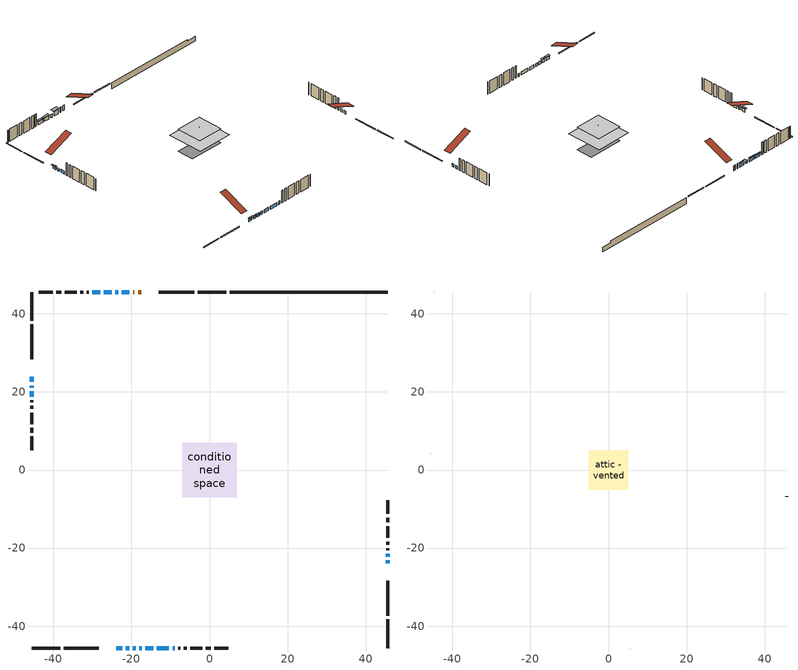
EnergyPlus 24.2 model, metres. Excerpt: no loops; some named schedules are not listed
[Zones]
conditioned space
 floor outside (Floor1 construction): -1.39,-1.39 -1.39,1.39 1.39,1.39 1.39,-1.39 z0.31
 floor outside (Floor2 construction): -0.67,-0.67 -0.67,0.67 0.67,0.67 0.67,-0.67 z0.31
 floor adiabatic (AdiabaticFloorConstruction): -6.98,-6.98 -6.98,6.98 6.98,6.98 6.98,-6.98 z2.75
 floor foundation (Slab1 construction): -6.82,-3.28 -6.82,3.28 6.82,3.28 6.82,-3.28 z-2.04
 wall outside (RimJoist1 construction): 4.29,45.6 -3.04,45.6 / -45.6,-45.6 -38.28,-45.6 / -45.6,45.6 -45.6,38.28 / 45.6,-45.6 45.6,-38.28 z0.31:0.61
 wall outside (RimJoist2 construction): -3.97,45.6 -12.95,45.6 / -37.35,-45.6 -28.36,-45.6 / -45.6,37.35 -45.6,28.36 / 45.6,-37.35 45.6,-28.36 z0.31:0.61
 wall outside (AdiabaticWallConstruction 1): -17.46,45.6 -18.29,45.6 / -19.22,45.6 -19.57,45.6 z0.31:2.34
 wall outside (AdiabaticWallConstruction): -20.5,45.6 -22.48,45.6 z0.31:1.96; -23.86,-45.6 -22.38,-45.6 / -21.46,-45.6 -20.59,-45.6 z0.31:1.45; -45.6,23.86 -45.6,22.56 / -28.01,45.6 -30,45.6 z0.31:1.51; -45.6,21.63 -45.6,21.11 z0.31:1.02; 45.6,-23.86 45.6,-23.12 / -19.66,-45.6 -18.91,-45.6 / -17.98,-45.6 -17.37,-45.6 / -23.41,45.6 -24.18,45.6 / 45.6,-22.19 45.6,-21.45 / -16.44,-45.6 -14.41,-45.6 / -13.48,-45.6 -10.39,-45.6 / -9.47,-45.6 -8.92,-45.6 / -45.6,20.18 -45.6,18.78 z0.31:1.53; -25.1,45.6 -27.09,45.6 z0.31:1.66
 wall outside (Wall1 construction): -30.93,45.6 -31.42,45.6 / -8,-45.6 -7.5,-45.6 / -45.6,17.85 -45.6,17.36 / 45.6,-20.52 45.6,-20.03 z0.31:5.19
 wall outside (Wall2 construction): -32.35,45.6 -33.12,45.6 / -6.57,-45.6 -5.8,-45.6 / -45.6,16.43 -45.6,15.65 / 45.6,-19.1 45.6,-18.33 z0.31:5.19
 wall outside (Wall3 construction): -34.05,45.6 -37.08,45.6 / -4.87,-45.6 -1.85,-45.6 / -45.6,14.73 -45.6,11.7 / 45.6,-17.4 45.6,-14.37 z0.31:5.19
 wall outside (Wall4 construction): -38.01,45.6 -39.26,45.6 / -0.92,-45.6 0.34,-45.6 / -45.6,10.77 -45.6,9.52 / 45.6,-13.44 45.6,-12.19 z0.31:5.19
 wall outside (Wall5 construction): -40.19,45.6 -43.7,45.6 / 1.27,-45.6 4.78,-45.6 / -45.6,8.59 -45.6,5.08 / 45.6,-11.26 45.6,-7.75 z0.31:5.19
 wall foundation (FoundationWall1 construction): 5.22,45.6,-2.04 5.22,45.6,0.31 41.56,45.6,0.31 41.56,45.6,-0.32 45.6,45.6,-0.32 45.6,45.6,-2.04
 window (WindowConstruction): -20.5,45.6 -22.48,45.6 z0.31:1.96
 window (WindowConstruction 8): -23.86,-45.6 -22.38,-45.6 z0.31:1.45
 window (WindowConstruction 9): -21.45,-45.6 -20.59,-45.6 z0.31:1.45
 window (WindowConstruction 10): -45.6,23.86 -45.6,22.56 z0.31:1.5
 window (WindowConstruction 11): -45.6,21.63 -45.6,21.11 z0.31:1.02
 window (WindowConstruction 13): 45.6,-23.86 45.6,-23.12 z0.31:1.53
 window (WindowConstruction 14): -19.66,-45.6 -18.91,-45.6 z0.31:1.53
 window (WindowConstruction 15): -17.98,-45.6 -17.37,-45.6 z0.31:1.53
 window (WindowConstruction 12): -23.41,45.6 -24.18,45.6 z0.31:1.53
 window (WindowConstruction 1): 45.6,-22.19 45.6,-21.45 z0.31:1.53
 window (WindowConstruction 2): -16.44,-45.6 -14.41,-45.6 z0.31:1.53
 window (WindowConstruction 3): -13.48,-45.6 -10.39,-45.6 z0.31:1.53
 window (WindowConstruction 4): -9.47,-45.6 -8.93,-45.6 z0.31:1.53
 window (WindowConstruction 5): -45.6,20.18 -45.6,18.78 z0.31:1.53
 window (WindowConstruction 6): -25.11,45.6 -27.09,45.6 z0.31:1.66
 window (WindowConstruction 7): -28.02,45.6 -30,45.6 z0.31:1.5
 door (Door): -17.46,45.6 -18.29,45.6 z0.31:2.34
 door (Door 1): -19.22,45.6 -19.57,45.6 z0.31:2.34
 ceiling adiabatic (AdiabaticFloorConstruction): 6.98,-6.98 6.98,6.98 -6.98,6.98 -6.98,-6.98 z2.75
attic - vented
 floor to conditioned space (Floor3 construction Reversed): -5.03,-5.03 -5.03,5.03 5.03,5.03 5.03,-5.03 z5.19
 floor to conditioned space (Floor4 construction Reversed): -0.79,-0.79 -0.79,0.79 0.79,0.79 0.79,-0.79 z5.19
 wall outside (Wall6 construction): -44.63,45.6 -44.67,45.6 / 5.71,-45.6 5.75,-45.6 / -45.6,4.15 -45.6,4.1 / 45.6,-6.82 45.6,-6.77 z0.31:5.19
 roof outside (Roof1 construction): -16.53,45.6,5.19 -16.53,35.82,9.26 -13.88,35.82,9.26 -13.88,45.6,5.19; -24.79,-45.6,5.19 -24.79,-35.82,9.26 -27.43,-35.82,9.26 -27.43,-45.6,5.19; -45.6,24.79,5.19 -35.82,24.79,9.26 -35.82,27.43,9.26 -45.6,27.43,5.19; 45.6,-24.79,5.19 35.82,-24.79,9.26 35.82,-27.43,9.26 45.6,-27.43,5.19
shading: -22.78,45.6 -20.2,45.6 -20.2,46.82 -22.78,46.82 z2.26; -22.09,-45.6 -24.15,-45.6 -24.15,-46.21 -22.09,-46.21 z1.75; -20.29,-45.6 -21.75,-45.6 -21.75,-46.21 -20.29,-46.21 z1.75; -45.6,22.26 -45.6,24.15 -46.21,24.15 -46.21,22.26 z1.8; -45.6,20.81 -45.6,21.93 -46.21,21.93 -46.21,20.81 z1.32; -27.39,45.6 -24.81,45.6 -24.81,46.21 -27.39,46.21 z1.96; -30.3,45.6 -27.72,45.6 -27.72,46.21 -30.3,46.21 z1.8
[Building]
Building 1: Terrain=Suburbs
[Site:Location]
Ottawa Intl AP_ON: Latitude {deg}=45.32; Longitude {deg}=-75.67; Time Zone {hr}=-5; Elevation {m}=115; Keep Site Location Information=Yes
[Site:GroundTemperature:Shallow]
1.18808, -1.19398, -1.38475, -0.254337, 4.28362, 8.80044, 12.7163, 15.1969, 15.4076, 13.3901, 9.57408, 5.19582
[Site:WaterMainsTemperature]
Calculation Method=Schedule; Temperature Schedule=mains temperature schedule
[Material] Roughness=Rough; Thermal Absorptance=0.9
Name | Thickness {m} | Conductivity {W/m-K} | Density {kg/m3} | Specific Heat {J/kg-K} | Solar Absorptance | Visible Absorptance
asphalt or fiberglass shingles | 0.00635 | 0.162714 | 1121.4 | 1465.45 | 0.4 | 0.4
ceiling loosefill ins | 0.254 | 0.0480833 | 16.02 | 1046.75 | 0.7 | 0.7
ceiling stud and cavity | 0.1397 | 0.10928 | 65.682 | 1177.47 | 0.7 | 0.7
ceiling stud and cavity 1 | 0.1397 | 0.182384 | 65.682 | 1177.47 | 0.7 | 0.7
concrete 4.0 in. | 0.1016 | 1.803125 | 2242.8 | 837.4 | 0.7 | 0.7
concrete 8.0 in. | 0.2032 | 1.803125 | 2242.8 | 837.4 | 0.7 | 0.7
door material | 0.04445 | 0.0451087 | 512.64 | 1214.23 | 0.7 | 0.7
exterior vertical ins | 0.012584 | 0.029427 | 32.04 | 1214.23 | 0.7 | 0.7
floor covering | 0.0127 | 0.0433444 | 54.468 | 1339.84 | 0.6 | 0.6
floor rigid ins | 0.103632 | 0.029427 | 32.04 | 1214.23 | 0.7 | 0.7
floor rigid ins 1; wall rigid ins 1 | 0.512978 | 0.029427 | 32.04 | 1214.23 | 0.7 | 0.7
floor stud and cavity | 0.1397 | 0.162511 | 92.3553 | 1139.71 | 0.7 | 0.7
floor stud and cavity 1 | 0.1397 | 0.149356 | 92.3553 | 1139.71 | 0.7 | 0.7
floor stud and cavity 2 | 0.1397 | 1.75129 | 37.0049 | 1207.88 | 0.7 | 0.7
furniture material conditioned space 1 | 0.1524 | 0.115458 | 640.8 | 1214.23 | 0.6 | 0.6
gypsum board | 0.0127 | 0.160291 | 801 | 837.4 | 0.6 | 0.6
gypsum board 1 | 0.0127 | 0.160291 | 801 | 837.4 | 0.7 | 0.7
osb sheathing 0.5 in. | 0.0127 | 0.115458 | 512.64 | 1214.23 | 0.7 | 0.7
osb sheathing 0.75 in. | 0.01905 | 0.115458 | 512.64 | 1214.23 | 0.7 | 0.7
osb sheathing 2.0 in. | 0.0508 | 0.115458 | 512.64 | 1214.23 | 0.7 | 0.7
rim joist rigid ins; wall rigid ins | 0.051816 | 0.029427 | 32.04 | 1214.23 | 0.7 | 0.7
rim joist stud and cavity | 0.0508 | 0.0406006 | 125.044 | 1163.47 | 0.6 | 0.6
rim joist stud and cavity 1 | 0.0508 | 0.0471729 | 125.044 | 1163.47 | 0.6 | 0.6
wall stud and cavity | 0.1397 | 0.245635 | 139.0536 | 1170.24 | 0.7 | 0.7
wall stud and cavity 1 | 0.1397 | 0.24189 | 139.0536 | 1170.24 | 0.7 | 0.7
wall stud and cavity 2 | 0.1397 | 0.209893 | 139.0536 | 1170.24 | 0.7 | 0.7
wall stud and cavity 3 | 0.1397 | 0.18451 | 139.0536 | 1170.24 | 0.7 | 0.7
wall stud and cavity 4 | 0.1397 | 0.208241 | 139.0536 | 1170.24 | 0.7 | 0.7
wall stud and cavity 5 | 0.0889 | 6.9971 | 50.32683 | 1063.81 | 0.6 | 0.6
wall stud and cavity 6 | 0.0889 | 0.380278 | 52.3479 | 1209.89 | 0.7 | 0.7
wall stud and cavity 7 | 0.0889 | 0.391764 | 83.0341 | 1211.67 | 0.7 | 0.7
wood siding | 0.0254 | 0.102417 | 544.68 | 1172.36 | 0.4 | 0.4
wood siding 1 | 0.00254 | 0.102417 | 544.68 | 1172.36 | 0.4 | 0.4
wood siding 2; wood siding 3; wood siding 4 | 0.0254 | 0.102417 | 544.68 | 1172.36 | 0.7 | 0.7
[WindowMaterial:SimpleGlazingSystem]
Name | U-Factor {W/m2-K} | Solar Heat Gain Coefficient
WindowMaterial | 2.8884 | 0.7
WindowMaterial 1 | 2.95142 | 0.64
WindowMaterial 10 | 2.918492 | 0.67
WindowMaterial 11 | 3.003662 | 0.58
WindowMaterial 12 | 6.69323 | 0.75
WindowMaterial 13 | 2.95029 | 0.64
WindowMaterial 14 | 2.98776 | 0.61
WindowMaterial 2 | 2.898619 | 0.69
WindowMaterial 3 | 2.88272 | 0.7
WindowMaterial 4 | 2.96562 | 0.62
WindowMaterial 5 | 2.91338 | 0.67
WindowMaterial 6 | 2.89692 | 0.69
WindowMaterial 7 | 2.90373 | 0.68
WindowMaterial 8 | 2.915653 | 0.67
WindowMaterial 9 | 2.94291 | 0.64
[Construction]
AdiabaticFloorConstruction: floor stud and cavity 2, floor rigid ins 1, osb sheathing 0.75 in., floor covering
AdiabaticWallConstruction: wood siding 3, wall rigid ins 1, wall stud and cavity 6, gypsum board
AdiabaticWallConstruction 1: wood siding 4, wall rigid ins 1, wall stud and cavity 6, gypsum board
Door; Door 1: door material
Floor1 construction: floor stud and cavity, floor rigid ins, osb sheathing 0.75 in., floor covering
Floor2 construction: floor stud and cavity 1, floor rigid ins, osb sheathing 0.75 in., floor covering
Floor3 construction Reversed: gypsum board, ceiling stud and cavity, ceiling loosefill ins
Floor4 construction Reversed: gypsum board, ceiling stud and cavity 1, ceiling loosefill ins
FoundationWall1 construction: concrete 8.0 in., gypsum board 1
furniture construction conditioned space 1: furniture material conditioned space 1
PartitionWallConstruction: gypsum board, wall stud and cavity 7, gypsum board
RimJoist1 construction: wood siding 2, rim joist rigid ins, osb sheathing 2.0 in., rim joist stud and cavity
RimJoist2 construction: wood siding 2, rim joist rigid ins, osb sheathing 2.0 in., rim joist stud and cavity 1
Roof1 construction: asphalt or fiberglass shingles
Slab1 construction: concrete 4.0 in.
Wall1 construction: wood siding, wall rigid ins, osb sheathing 0.5 in., wall stud and cavity, gypsum board
Wall2 construction: wood siding, wall rigid ins, osb sheathing 0.5 in., wall stud and cavity 1, gypsum board
Wall3 construction: wood siding, wall rigid ins, osb sheathing 0.5 in., wall stud and cavity 2, gypsum board
Wall4 construction: wood siding, wall rigid ins, osb sheathing 0.5 in., wall stud and cavity 3, gypsum board
Wall5 construction: wood siding, wall rigid ins, osb sheathing 0.5 in., wall stud and cavity 4, gypsum board
Wall6 construction: wood siding 1, wall stud and cavity 5
WindowConstruction: WindowMaterial
WindowConstruction 1; WindowConstruction 13: WindowMaterial 1
WindowConstruction 10: WindowMaterial 10
WindowConstruction 11: WindowMaterial 11
WindowConstruction 12: WindowMaterial 12
WindowConstruction 14: WindowMaterial 13
WindowConstruction 15: WindowMaterial 14
WindowConstruction 2: WindowMaterial 2
WindowConstruction 3: WindowMaterial 3
WindowConstruction 4: WindowMaterial 4
WindowConstruction 5: WindowMaterial 5
WindowConstruction 6: WindowMaterial 6
WindowConstruction 7: WindowMaterial 7
WindowConstruction 8: WindowMaterial 8
WindowConstruction 9: WindowMaterial 9
[Zone] Multiplier=1; Part of Total Floor Area=Yes
Name | Volume {m3}
attic - vented | 67.5853
conditioned space | 731.1
[Space]
Name | Zone | Volume {m3}
attic - vented 1 | attic - vented | 67.5853
conditioned space 1 | conditioned space | 731.1
[ZoneInfiltration:EffectiveLeakageArea]
infil attic - vented 1: Zone or Space=attic - vented 1; Schedule=Always On Discrete; Effective Air Leakage Area {cm2}=4361.68; Stack Coefficient=0.000622453; Wind Coefficient=1.68567e-05
[ZoneMixing]
whole house fan mix: Zone or Space=attic - vented; Schedule=Always On Continuous; Design Flow Rate Calculation Method=Flow/Zone; Design Flow Rate {m3/s}=0; Source Zone or Space=conditioned space
[SurfaceProperty:ExposedFoundationPerimeter]
Slab1: Exposed Perimeter Calculation Method=TotalExposedPerimeter; Total Exposed Perimeter {m}=40.387
[InternalMass] Zone or ZoneList=conditioned space; Space or SpaceList=conditioned space 1
Name | Construction | Surface Area {m2}
furniture mass conditioned space 1 | furniture construction conditioned space 1 | 117.58
partition wall mass | PartitionWallConstruction | 293.95
[Lights]
interior lighting: Zone or ZoneList or Space or SpaceList=conditioned space 1; Schedule=interior lighting schedule; Design Level Calculation Method=LightingLevel; Lighting Level {W}=343.2; Return Air Fraction=0; Fraction Radiant=0.6; Fraction Visible=0.2; Fraction Replaceable=1
[People]
occupants: Zone or ZoneList or Space or SpaceList=conditioned space 1; Number of People Schedule=occupants schedule; Number of People Calculation Method=People; Number of People=3; Fraction Radiant=0.314171; Sensible Heat Fraction=0.56303; Activity Level Schedule=occupants activity schedule; Carbon Dioxide Generation Rate {m3/s-W}=0; Enable ASHRAE 55 Comfort Warnings=No; Mean Radiant Temperature Calculation Type=EnclosureAveraged
[ElectricEquipment] Zone or ZoneList or Space or SpaceList=conditioned space 1; Design Level Calculation Method=EquipmentLevel
Name | Schedule | Design Level {W} | Fraction Latent | Fraction Radiant | Fraction Lost
clothes dryer | clothes dryer schedule | 140.772 | 0.015 | 0.081 | 0.85
clothes washer | clothes washer schedule | 32.1985 | 0.03 | 0.162 | 0.7
cooking range | cooking range schedule | 215.147 | 0.08 | 0.432 | 0.2
dishwasher | dishwasher schedule | 66.8632 | 0.3 | 0.18 | 0.4
fridge | fridge schedule | 72.9452 | 0 | 0.6 | 0
mech vent bath fan 0 | mech vent bath fan 0 schedule | 50.2 | 0 | 0 | 1
mech vent bath fan 1 | mech vent bath fan 1 schedule | 50.2 | 0 | 0 | 1
mech vent bath fan 2 | mech vent bath fan 2 schedule | 50.2 | 0 | 0 | 1
mech vent house fan | mech vent house fan schedule | 0 | 0 | 0 | 1
mech vent house fan cfis | mech vent house fan cfis schedule | 0 | 0 | 0 | 0
mech vent range fan 0 | mech vent range fan 0 schedule | 57 | 0 | 0 | 1
misc plug loads | misc plug loads schedule | 494.7 | 0.045 | 0.513 | 0.1
whole house fan | Always On Discrete | 0 | 0 | 0 | 1
[OtherEquipment] Zone or ZoneList or Space or SpaceList=conditioned space 1; Design Level Calculation Method=EquipmentLevel
Name | Fuel Type | Schedule | Design Level {W} | Fraction Latent | Fraction Radiant | Fraction Lost
clothes dryer 1 | Electricity | clothes dryer schedule | 0 | 0.015 | 0.081 | 0.85
cooking range 1 | Electricity | cooking range schedule | 0 | 0.08 | 0.432 | 0.2
general water use latent | None | general water use schedule | 62.594 | 1 | 0 | 0
general water use sensible | None | general water use schedule | -61.6891 | 0 | 0.6 | 0
mech vent house fan latent load | None | Always On Discrete | 0 | 1 | 0 | 0
mech vent house fan sensible load | None | Always On Discrete | 0 | 0 | 0 | 0
water heater energy adjustment1 | NaturalGas | Always On Discrete | 0.01 | 0 | 0 | 1
[ZoneInfiltration:DesignFlowRate] Zone or ZoneList or Space or SpaceList=conditioned space 1; Schedule=Always On Discrete; Design Flow Rate Calculation Method=Flow/Zone; Design Flow Rate {m3/s}=0
infil flow; natural vent flow; whole house fan flow
[Foundation:Kiva]
Foundation Kiva 1: Initial Indoor Air Temperature {C}=18; Wall Height Above Grade {m}=0.310012; Wall Depth Below Slab {m}=0.2032; Custom Block Material Name 1=exterior vertical ins; Custom Block Depth 1 {m}=2.350008; Custom Block X Position 1 {m}=0.2159; Custom Block Z Position 1 {m}=0
[Foundation:Kiva:Settings]
Soil Conductivity {W/m-K}=0.849921; Soil Density {kg/m3}=1842.3; Soil Specific Heat {J/kg-K}=418.7; Ground Solar Absorptivity=0.9; Ground Thermal Absorptivity=0.9; Ground Surface Roughness {m}=0.03; Far-Field Width {m}=40; Deep-Ground Boundary Condition=ZeroFlux; Deep-Ground Depth {m}=40; Minimum Cell Dimension {m}=0.2; Maximum Cell Growth Coefficient=3; Simulation Timestep=Timestep
[Exterior:Lights]
exterior lighting: Schedule=exterior lighting schedule; Design Level {W}=75.6
[Schedule:Constant]
Name | Hourly Value
Always On Continuous; mech vent house fan schedule; mech vent house fan cfis schedule; Always On Discrete | 1
occupants activity schedule | 117.228
fridge schedule | 0
[Schedule:Week:Daily]
interior lighting schedule Week Rule - Jan1-Jan27: interior lighting schedule day, interior lighting schedule day, interior lighting schedule day, interior lighting schedule day, interior lighting schedule day, interior lighting schedule day, interior lighting schedule day, interior lighting schedule default day, interior lighting schedule default day, interior lighting schedule default day, interior lighting schedule default day, interior lighting schedule default day
interior lighting schedule Week Rule - Jan28-Feb3: interior lighting schedule day, interior lighting schedule day, interior lighting schedule day, interior lighting schedule day, interior lighting schedule day 1, interior lighting schedule day 1, interior lighting schedule day 1, interior lighting schedule default day, interior lighting schedule default day, interior lighting schedule default day, interior lighting schedule default day, interior lighting schedule default day
interior lighting schedule Week Rule - Feb4-Feb24: interior lighting schedule day 1, interior lighting schedule day 1, interior lighting schedule day 1, interior lighting schedule day 1, interior lighting schedule day 1, interior lighting schedule day 1, interior lighting schedule day 1, interior lighting schedule default day, interior lighting schedule default day, interior lighting schedule default day, interior lighting schedule default day, interior lighting schedule default day
interior lighting schedule Week Rule - Feb25-Mar3: interior lighting schedule day 1, interior lighting schedule day 1, interior lighting schedule day 1, interior lighting schedule day 1, interior lighting schedule day 2, interior lighting schedule day 2, interior lighting schedule day 2, interior lighting schedule default day, interior lighting schedule default day, interior lighting schedule default day, interior lighting schedule default day, interior lighting schedule default day
interior lighting schedule Week Rule - Mar4-Mar31: interior lighting schedule day 2, interior lighting schedule day 2, interior lighting schedule day 2, interior lighting schedule day 2, interior lighting schedule day 2, interior lighting schedule day 2, interior lighting schedule day 2, interior lighting schedule default day, interior lighting schedule default day, interior lighting schedule default day, interior lighting schedule default day, interior lighting schedule default day
interior lighting schedule Week Rule - Apr1-Apr28: interior lighting schedule day 3, interior lighting schedule day 3, interior lighting schedule day 3, interior lighting schedule day 3, interior lighting schedule day 3, interior lighting schedule day 3, interior lighting schedule day 3, interior lighting schedule default day, interior lighting schedule default day, interior lighting schedule default day, interior lighting schedule default day, interior lighting schedule default day
interior lighting schedule Week Rule - Apr29-May5: interior lighting schedule day 3, interior lighting schedule day 3, interior lighting schedule day 4, interior lighting schedule day 4, interior lighting schedule day 4, interior lighting schedule day 4, interior lighting schedule day 4, interior lighting schedule default day, interior lighting schedule default day, interior lighting schedule default day, interior lighting schedule default day, interior lighting schedule default day
interior lighting schedule Week Rule - May6-May26: interior lighting schedule day 4, interior lighting schedule day 4, interior lighting schedule day 4, interior lighting schedule day 4, interior lighting schedule day 4, interior lighting schedule day 4, interior lighting schedule day 4, interior lighting schedule default day, interior lighting schedule default day, interior lighting schedule default day, interior lighting schedule default day, interior lighting schedule default day
interior lighting schedule Week Rule - May27-Jun2: interior lighting schedule day 4, interior lighting schedule day 4, interior lighting schedule day 4, interior lighting schedule day 4, interior lighting schedule day 4, interior lighting schedule day 5, interior lighting schedule day 5, interior lighting schedule default day, interior lighting schedule default day, interior lighting schedule default day, interior lighting schedule default day, interior lighting schedule default day
interior lighting schedule Week Rule - Jun3-Jun30: interior lighting schedule day 5, interior lighting schedule day 5, interior lighting schedule day 5, interior lighting schedule day 5, interior lighting schedule day 5, interior lighting schedule day 5, interior lighting schedule day 5, interior lighting schedule default day, interior lighting schedule default day, interior lighting schedule default day, interior lighting schedule default day, interior lighting schedule default day
interior lighting schedule Week Rule - Jul1-Jul28: interior lighting schedule day 6, interior lighting schedule day 6, interior lighting schedule day 6, interior lighting schedule day 6, interior lighting schedule day 6, interior lighting schedule day 6, interior lighting schedule day 6, interior lighting schedule default day, interior lighting schedule default day, interior lighting schedule default day, interior lighting schedule default day, interior lighting schedule default day
interior lighting schedule Week Rule - Jul29-Aug4: interior lighting schedule day 6, interior lighting schedule day 6, interior lighting schedule day 6, interior lighting schedule day 7, interior lighting schedule day 7, interior lighting schedule day 7, interior lighting schedule day 7, interior lighting schedule default day, interior lighting schedule default day, interior lighting schedule default day, interior lighting schedule default day, interior lighting schedule default day
interior lighting schedule Week Rule - Aug5-Aug25: interior lighting schedule day 7, interior lighting schedule day 7, interior lighting schedule day 7, interior lighting schedule day 7, interior lighting schedule day 7, interior lighting schedule day 7, interior lighting schedule day 7, interior lighting schedule default day, interior lighting schedule default day, interior lighting schedule default day, interior lighting schedule default day, interior lighting schedule default day
interior lighting schedule Week Rule - Aug26-Sep1: interior lighting schedule day 7, interior lighting schedule day 7, interior lighting schedule day 7, interior lighting schedule day 7, interior lighting schedule day 7, interior lighting schedule day 7, interior lighting schedule day 8, interior lighting schedule default day, interior lighting schedule default day, interior lighting schedule default day, interior lighting schedule default day, interior lighting schedule default day
interior lighting schedule Week Rule - Sep2-Sep29: interior lighting schedule day 8, interior lighting schedule day 8, interior lighting schedule day 8, interior lighting schedule day 8, interior lighting schedule day 8, interior lighting schedule day 8, interior lighting schedule day 8, interior lighting schedule default day, interior lighting schedule default day, interior lighting schedule default day, interior lighting schedule default day, interior lighting schedule default day
interior lighting schedule Week Rule - Sep30-Oct6: interior lighting schedule day 8, interior lighting schedule day 9, interior lighting schedule day 9, interior lighting schedule day 9, interior lighting schedule day 9, interior lighting schedule day 9, interior lighting schedule day 9, interior lighting schedule default day, interior lighting schedule default day, interior lighting schedule default day, interior lighting schedule default day, interior lighting schedule default day
interior lighting schedule Week Rule - Oct7-Oct27: interior lighting schedule day 9, interior lighting schedule day 9, interior lighting schedule day 9, interior lighting schedule day 9, interior lighting schedule day 9, interior lighting schedule day 9, interior lighting schedule day 9, interior lighting schedule default day, interior lighting schedule default day, interior lighting schedule default day, interior lighting schedule default day, interior lighting schedule default day
interior lighting schedule Week Rule - Oct28-Nov3: interior lighting schedule day 9, interior lighting schedule day 9, interior lighting schedule day 9, interior lighting schedule day 9, interior lighting schedule day 10, interior lighting schedule day 10, interior lighting schedule day 10, interior lighting schedule default day, interior lighting schedule default day, interior lighting schedule default day, interior lighting schedule default day, interior lighting schedule default day
interior lighting schedule Week Rule - Nov4-Nov24: interior lighting schedule day 10, interior lighting schedule day 10, interior lighting schedule day 10, interior lighting schedule day 10, interior lighting schedule day 10, interior lighting schedule day 10, interior lighting schedule day 10, interior lighting schedule default day, interior lighting schedule default day, interior lighting schedule default day, interior lighting schedule default day, interior lighting schedule default day
interior lighting schedule Week Rule - Nov25-Dec1: interior lighting schedule day 10, interior lighting schedule day 10, interior lighting schedule day 10, interior lighting schedule day 10, interior lighting schedule day 10, interior lighting schedule day 10, interior lighting schedule day 11, interior lighting schedule default day, interior lighting schedule default day, interior lighting schedule default day, interior lighting schedule default day, interior lighting schedule default day
interior lighting schedule Week Rule - Dec2-Dec31: interior lighting schedule day 11, interior lighting schedule day 11, interior lighting schedule day 11, interior lighting schedule day 11, interior lighting schedule day 11, interior lighting schedule day 11, interior lighting schedule day 11, interior lighting schedule default day, interior lighting schedule default day, interior lighting schedule default day, interior lighting schedule default day, interior lighting schedule default day
occupants schedule Week Rule - Jan1-Dec31: occupants schedule day, occupants schedule day, occupants schedule day, occupants schedule day, occupants schedule day, occupants schedule day, occupants schedule day, occupants schedule default day, occupants schedule default day, occupants schedule default day, occupants schedule default day, occupants schedule default day
clothes dryer schedule Week Rule - Jan1-Dec31: clothes dryer schedule day, clothes dryer schedule day, clothes dryer schedule day, clothes dryer schedule day, clothes dryer schedule day, clothes dryer schedule day, clothes dryer schedule day, clothes dryer schedule default day, clothes dryer schedule default day, clothes dryer schedule default day, clothes dryer schedule default day, clothes dryer schedule default day
clothes washer schedule Week Rule - Jan1-Dec31: clothes washer schedule day, clothes washer schedule day, clothes washer schedule day, clothes washer schedule day, clothes washer schedule day, clothes washer schedule day, clothes washer schedule day, clothes washer schedule default day, clothes washer schedule default day, clothes washer schedule default day, clothes washer schedule default day, clothes washer schedule default day
cooking range schedule Week Rule - Jan1-Dec31: cooking range schedule day, cooking range schedule day, cooking range schedule day, cooking range schedule day, cooking range schedule day, cooking range schedule day, cooking range schedule day, cooking range schedule default day, cooking range schedule default day, cooking range schedule default day, cooking range schedule default day, cooking range schedule default day
dishwasher schedule Week Rule - Jan1-Dec31: dishwasher schedule day, dishwasher schedule day, dishwasher schedule day, dishwasher schedule day, dishwasher schedule day, dishwasher schedule day, dishwasher schedule day, dishwasher schedule default day, dishwasher schedule default day, dishwasher schedule default day, dishwasher schedule default day, dishwasher schedule default day
mech vent bath fan 0 schedule Week Rule - Jan1-Dec31: mech vent bath fan 0 schedule day, mech vent bath fan 0 schedule day, mech vent bath fan 0 schedule day, mech vent bath fan 0 schedule day, mech vent bath fan 0 schedule day, mech vent bath fan 0 schedule day, mech vent bath fan 0 schedule day, mech vent bath fan 0 schedule default day, mech vent bath fan 0 schedule default day, mech vent bath fan 0 schedule default day, mech vent bath fan 0 schedule default day, mech vent bath fan 0 schedule default day
mech vent bath fan 1 schedule Week Rule - Jan1-Dec31: mech vent bath fan 1 schedule day, mech vent bath fan 1 schedule day, mech vent bath fan 1 schedule day, mech vent bath fan 1 schedule day, mech vent bath fan 1 schedule day, mech vent bath fan 1 schedule day, mech vent bath fan 1 schedule day, mech vent bath fan 1 schedule default day, mech vent bath fan 1 schedule default day, mech vent bath fan 1 schedule default day, mech vent bath fan 1 schedule default day, mech vent bath fan 1 schedule default day
mech vent bath fan 2 schedule Week Rule - Jan1-Dec31: mech vent bath fan 2 schedule day, mech vent bath fan 2 schedule day, mech vent bath fan 2 schedule day, mech vent bath fan 2 schedule day, mech vent bath fan 2 schedule day, mech vent bath fan 2 schedule day, mech vent bath fan 2 schedule day, mech vent bath fan 2 schedule default day, mech vent bath fan 2 schedule default day, mech vent bath fan 2 schedule default day, mech vent bath fan 2 schedule default day, mech vent bath fan 2 schedule default day
mech vent range fan 0 schedule Week Rule - Jan1-Dec31: mech vent range fan 0 schedule day, mech vent range fan 0 schedule day, mech vent range fan 0 schedule day, mech vent range fan 0 schedule day, mech vent range fan 0 schedule day, mech vent range fan 0 schedule day, mech vent range fan 0 schedule day, mech vent range fan 0 schedule default day, mech vent range fan 0 schedule default day, mech vent range fan 0 schedule default day, mech vent range fan 0 schedule default day, mech vent range fan 0 schedule default day
misc plug loads schedule Week Rule - Jan1-Dec31: misc plug loads schedule day, misc plug loads schedule day, misc plug loads schedule day, misc plug loads schedule day, misc plug loads schedule day, misc plug loads schedule day, misc plug loads schedule day, misc plug loads schedule default day, misc plug loads schedule default day, misc plug loads schedule default day, misc plug loads schedule default day, misc plug loads schedule default day
general water use schedule Week Rule - Jan1-Dec31: general water use schedule day, general water use schedule day, general water use schedule day, general water use schedule day, general water use schedule day, general water use schedule day, general water use schedule day, general water use schedule default day, general water use schedule default day, general water use schedule default day, general water use schedule default day, general water use schedule default day
exterior lighting schedule Week Rule - Jan1-Jan27: exterior lighting schedule day, exterior lighting schedule day, exterior lighting schedule day, exterior lighting schedule day, exterior lighting schedule day, exterior lighting schedule day, exterior lighting schedule day, exterior lighting schedule default day, exterior lighting schedule default day, exterior lighting schedule default day, exterior lighting schedule default day, exterior lighting schedule default day
exterior lighting schedule Week Rule - Jan28-Feb3: exterior lighting schedule day, exterior lighting schedule day, exterior lighting schedule day, exterior lighting schedule day, exterior lighting schedule day 1, exterior lighting schedule day 1, exterior lighting schedule day 1, exterior lighting schedule default day, exterior lighting schedule default day, exterior lighting schedule default day, exterior lighting schedule default day, exterior lighting schedule default day
exterior lighting schedule Week Rule - Feb4-Feb24: exterior lighting schedule day 1, exterior lighting schedule day 1, exterior lighting schedule day 1, exterior lighting schedule day 1, exterior lighting schedule day 1, exterior lighting schedule day 1, exterior lighting schedule day 1, exterior lighting schedule default day, exterior lighting schedule default day, exterior lighting schedule default day, exterior lighting schedule default day, exterior lighting schedule default day
exterior lighting schedule Week Rule - Feb25-Mar3: exterior lighting schedule day 1, exterior lighting schedule day 1, exterior lighting schedule day 1, exterior lighting schedule day 1, exterior lighting schedule day 2, exterior lighting schedule day 2, exterior lighting schedule day 2, exterior lighting schedule default day, exterior lighting schedule default day, exterior lighting schedule default day, exterior lighting schedule default day, exterior lighting schedule default day
exterior lighting schedule Week Rule - Mar4-Mar31: exterior lighting schedule day 2, exterior lighting schedule day 2, exterior lighting schedule day 2, exterior lighting schedule day 2, exterior lighting schedule day 2, exterior lighting schedule day 2, exterior lighting schedule day 2, exterior lighting schedule default day, exterior lighting schedule default day, exterior lighting schedule default day, exterior lighting schedule default day, exterior lighting schedule default day
[Schedule:Year]
interior lighting schedule: interior lighting schedule Week Rule - Jan1-Jan27, 1, 1, 1, 27, interior lighting schedule Week Rule - Jan28-Feb3, 1, 28, 2, 3, interior lighting schedule Week Rule - Feb4-Feb24, 2, 4, 2, 24, interior lighting schedule Week Rule - Feb25-Mar3, 2, 25, 3, 3, interior lighting schedule Week Rule - Mar4-Mar31, 3, 4, 3, 31, interior lighting schedule Week Rule - Apr1-Apr28, 4, 1, 4, 28, interior lighting schedule Week Rule - Apr29-May5, 4, 29, 5, 5, interior lighting schedule Week Rule - May6-May26, 5, 6, 5, 26, interior lighting schedule Week Rule - May27-Jun2, 5, 27, 6, 2, interior lighting schedule Week Rule - Jun3-Jun30, 6, 3, 6, 30, interior lighting schedule Week Rule - Jul1-Jul28, 7, 1, 7, 28, interior lighting schedule Week Rule - Jul29-Aug4, 7, 29, 8, 4, interior lighting schedule Week Rule - Aug5-Aug25, 8, 5, 8, 25, interior lighting schedule Week Rule - Aug26-Sep1, 8, 26, 9, 1, interior lighting schedule Week Rule - Sep2-Sep29, 9, 2, 9, 29, interior lighting schedule Week Rule - Sep30-Oct6, 9, 30, 10, 6, interior lighting schedule Week Rule - Oct7-Oct27, 10, 7, 10, 27, interior lighting schedule Week Rule - Oct28-Nov3, 10, 28, 11, 3, interior lighting schedule Week Rule - Nov4-Nov24, 11, 4, 11, 24, interior lighting schedule Week Rule - Nov25-Dec1, 11, 25, 12, 1, interior lighting schedule Week Rule - Dec2-Dec31, 12, 2, 12, 31
occupants schedule: occupants schedule Week Rule - Jan1-Dec31, 1, 1, 12, 31
clothes dryer schedule: clothes dryer schedule Week Rule - Jan1-Dec31, 1, 1, 12, 31
clothes washer schedule: clothes washer schedule Week Rule - Jan1-Dec31, 1, 1, 12, 31
cooking range schedule: cooking range schedule Week Rule - Jan1-Dec31, 1, 1, 12, 31
dishwasher schedule: dishwasher schedule Week Rule - Jan1-Dec31, 1, 1, 12, 31
mech vent bath fan 0 schedule: mech vent bath fan 0 schedule Week Rule - Jan1-Dec31, 1, 1, 12, 31
mech vent bath fan 1 schedule: mech vent bath fan 1 schedule Week Rule - Jan1-Dec31, 1, 1, 12, 31
mech vent bath fan 2 schedule: mech vent bath fan 2 schedule Week Rule - Jan1-Dec31, 1, 1, 12, 31
mech vent range fan 0 schedule: mech vent range fan 0 schedule Week Rule - Jan1-Dec31, 1, 1, 12, 31
misc plug loads schedule: misc plug loads schedule Week Rule - Jan1-Dec31, 1, 1, 12, 31
general water use schedule: general water use schedule Week Rule - Jan1-Dec31, 1, 1, 12, 31
exterior lighting schedule: exterior lighting schedule Week Rule - Jan1-Jan27, 1, 1, 1, 27, exterior lighting schedule Week Rule - Jan28-Feb3, 1, 28, 2, 3, exterior lighting schedule Week Rule - Feb4-Feb24, 2, 4, 2, 24, exterior lighting schedule Week Rule - Feb25-Mar3, 2, 25, 3, 3, exterior lighting schedule Week Rule - Mar4-Mar31, 3, 4, 3, 31, exterior lighting schedule Week Rule - Apr1-Apr28, 4, 1, 4, 28, exterior lighting schedule Week Rule - Apr29-May5, 4, 29, 5, 5, exterior lighting schedule Week Rule - May6-May26, 5, 6, 5, 26, exterior lighting schedule Week Rule - May27-Jun2, 5, 27, 6, 2, exterior lighting schedule Week Rule - Jun3-Jun30, 6, 3, 6, 30, exterior lighting schedule Week Rule - Jul1-Jul28, 7, 1, 7, 28, exterior lighting schedule Week Rule - Jul29-Aug4, 7, 29, 8, 4, exterior lighting schedule Week Rule - Aug5-Aug25, 8, 5, 8, 25, exterior lighting schedule Week Rule - Aug26-Sep1, 8, 26, 9, 1, exterior lighting schedule Week Rule - Sep2-Sep29, 9, 2, 9, 29, exterior lighting schedule Week Rule - Sep30-Oct6, 9, 30, 10, 6, exterior lighting schedule Week Rule - Oct7-Oct27, 10, 7, 10, 27, exterior lighting schedule Week Rule - Oct28-Nov3, 10, 28, 11, 3, exterior lighting schedule Week Rule - Nov4-Nov24, 11, 4, 11, 24, exterior lighting schedule Week Rule - Nov25-Dec1, 11, 25, 12, 1, exterior lighting schedule Week Rule - Dec2-Dec31, 12, 2, 12, 31
[Schedule:Compact]
mains temperature schedule: Through: 01/01, For: AllDays, Until: 24:00, 5.98056, Through: 01/02, For: AllDays, Until: 24:00, 5.90111, Through: 01/03, For: AllDays, Until: 24:00, 5.82222, Through: 01/04, For: AllDays, Until: 24:00, 5.74556, Through: 01/05, For: AllDays, Until: 24:00, 5.66944, Through: 01/06, For: AllDays, Until: 24:00, 5.595, Through: 01/07, For: AllDays, Until: 24:00, 5.52222, Through: 01/08, For: AllDays, Until: 24:00, 5.45, Through: 01/09, For: AllDays, Until: 24:00, 5.38, Through: 01/10, For: AllDays, Until: 24:00, 5.31111, Through: 01/11, For: AllDays, Until: 24:00, 5.24333, Through: 01/12, For: AllDays, Until: 24:00, 5.17778, Through: 01/13, For: AllDays, Until: 24:00, 5.11333, Through: 01/14, For: AllDays, Until: 24:00, 5.05, Through: 01/15, For: AllDays, Until: 24:00, 4.98833, Through: 01/16, For: AllDays, Until: 24:00, 4.92889, Through: 01/17, For: AllDays, Until: 24:00, 4.87, Through: 01/18, For: AllDays, Until: 24:00, 4.81333, Through: 01/19, For: AllDays, Until: 24:00, 4.75833, Through: 01/20, For: AllDays, Until: 24:00, 4.70444, Through: 01/21, For: AllDays, Until: 24:00, 4.65278, Through: 01/22, For: AllDays, Until: 24:00, 4.60222, Through: 01/23, For: AllDays, Until: 24:00, 4.55333, Through: 01/24, For: AllDays, Until: 24:00, 4.50667, Through: 01/25, For: AllDays, Until: 24:00, 4.46111, Through: 01/26, For: AllDays, Until: 24:00, 4.41722, Through: 01/27, For: AllDays, Until: 24:00, 4.37556, Through: 01/28, For: AllDays, Until: 24:00, 4.335, Through: 01/29, For: AllDays, Until: 24:00, 4.29667, Through: 01/30, For: AllDays, Until: 24:00, 4.26, Through: 01/31, For: AllDays, Until: 24:00, 4.225, Through: 02/01, For: AllDays, Until: 24:00, 4.19167, Through: 02/02, For: AllDays, Until: 24:00, 4.16, Through: 02/03, For: AllDays, Until: 24:00, 4.13056, Through: 02/04, For: AllDays, Until: 24:00, 4.10278, Through: 02/05, For: AllDays, Until: 24:00, 4.07667, Through: 02/06, For: AllDays, Until: 24:00, 4.05222, Through: 02/07, For: AllDays, Until: 24:00, 4.03, Through: 02/08, For: AllDays, Until: 24:00, 4.00889, Through: 02/09, For: AllDays, Until: 24:00, 3.99056, Through: 02/10, For: AllDays, Until: 24:00, 3.97333, Through: 02/11, For: AllDays, Until: 24:00, 3.95833, Through: 02/12, For: AllDays, Until: 24:00, 3.945, Through: 02/13, For: AllDays, Until: 24:00, 3.93333, Through: 02/14, For: AllDays, Until: 24:00, 3.92389, Through: 02/15, For: AllDays, Until: 24:00, 3.91611, Through: 02/16, For: AllDays, Until: 24:00, 3.91, Through: 02/17, For: AllDays, Until: 24:00, 3.90611, Through: 02/18, For: AllDays, Until: 24:00, 3.90389, Through: 02/19, For: AllDays, Until: 24:00, 3.90389, Through: 02/20, For: AllDays, Until: 24:00, 3.905, Through: 02/21, For: AllDays, Until: 24:00, 3.90889, Through: 02/22, For: AllDays, Until: 24:00, 3.91389, Through: 02/23, For: AllDays, Until: 24:00, 3.92111, Through: 02/24, For: AllDays, Until: 24:00, 3.93, Through: 02/25, For: AllDays, Until: 24:00, 3.94056, Through: 02/26, For: AllDays, Until: 24:00, 3.95333, Through: 02/27, For: AllDays, Until: 24:00, 3.96778, Through: 02/28, For: AllDays, Until: 24:00, 3.98444, Through: 03/01, For: AllDays, Until: 24:00, 4.00278, Through: 03/02, For: AllDays, Until: 24:00, 4.02278, Through: 03/03, For: AllDays, Until: 24:00, 4.04444, Through: 03/04, For: AllDays, Until: 24:00, 4.06833, Through: 03/05, For: AllDays, Until: 24:00, 4.09389, Through: 03/06, For: AllDays, Until: 24:00, 4.12111, Through: 03/07, For: AllDays, Until: 24:00, 4.15, Through: 03/08, For: AllDays, Until: 24:00, 4.18111, Through: 03/09, For: AllDays, Until: 24:00, 4.21333, Through: 03/10, For: AllDays, Until: 24:00, 4.24778, Through: 03/11, For: AllDays, Until: 24:00, 4.28389, Through: 03/12, For: AllDays, Until: 24:00, 4.32222, Through: 03/13, For: AllDays, Until: 24:00, 4.36167, Through: 03/14, For: AllDays, Until: 24:00, 4.40333, Through: 03/15, For: AllDays, Until: 24:00, 4.44611, Through: 03/16, For: AllDays, Until: 24:00, 4.49111, Through: 03/17, For: AllDays, Until: 24:00, 4.53722, Through: 03/18, For: AllDays, Until: 24:00, 4.58556, Through: 03/19, For: AllDays, Until: 24:00, 4.63556, Through: 03/20, For: AllDays, Until: 24:00, 4.68667, Through: 03/21, For: AllDays, Until: 24:00, 4.74, Through: 03/22, For: AllDays, Until: 24:00, 4.79444, Through: 03/23, For: AllDays, Until: 24:00, 4.85111, Through: 03/24, For: AllDays, Until: 24:00, 4.90889, Through: 03/25, For: AllDays, Until: 24:00, 4.96833, Through: 03/26, For: AllDays, Until: 24:00, 5.02944, Through: 03/27, For: AllDays, Until: 24:00, 5.09167, Through: 03/28, For: AllDays, Until: 24:00, 5.15556, Through: 03/29, For: AllDays, Until: 24:00, 5.22111, Through: 03/30, For: AllDays, Until: 24:00, 5.28833, Through: 03/31, For: AllDays, Until: 24:00, 5.35667, Through: 04/01, For: AllDays, Until: 24:00, 5.42667, Through: 04/02, For: AllDays, Until: 24:00, 5.49778, Through: 04/03, For: AllDays, Until: 24:00, 5.57056, Through: 04/04, For: AllDays, Until: 24:00, 5.64444, Through: 04/05, For: AllDays, Until: 24:00, 5.71944, Through: 04/06, For: AllDays, Until: 24:00, 5.79611, Through: 04/07, For: AllDays, Until: 24:00, 5.87444, Through: 04/08, For: AllDays, Until: 24:00, 5.95389, Through: 04/09, For: AllDays, Until: 24:00, 6.03389, Through: 04/10, For: AllDays, Until: 24:00, 6.11611, Through: 04/11, For: AllDays, Until: 24:00, 6.19889, Through: 04/12, For: AllDays, Until: 24:00, 6.28278, Through: 04/13, For: AllDays, Until: 24:00, 6.36833, Through: 04/14, For: AllDays, Until: 24:00, 6.45444, Through: 04/15, For: AllDays, Until: 24:00, 6.54222, Through: 04/16, For: AllDays, Until: 24:00, 6.63056, Through: 04/17, For: AllDays, Until: 24:00, 6.72056, Through: 04/18, For: AllDays, Until: 24:00, 6.81111, Through: 04/19, For: AllDays, Until: 24:00, 6.90278, Through: 04/20, For: AllDays, Until: 24:00, 6.99556, Through: 04/21, For: AllDays, Until: 24:00, 7.08889, Through: 04/22, For: AllDays, Until: 24:00, 7.18333, Through: 04/23, For: AllDays, Until: 24:00, 7.27889, Through: 04/24, For: AllDays, Until: 24:00, 7.375, Through: 04/25, For: AllDays, Until: 24:00, 7.47222, Through: 04/26, For: AllDays, Until: 24:00, 7.57, Through: 04/27, For: AllDays, Until: 24:00, 7.66889, Through: 04/28, For: AllDays, Until: 24:00, 7.76833, Through: 04/29, For: AllDays, Until: 24:00, 7.86833, Through: 04/30, For: AllDays, Until: 24:00, 7.96889, Through: 05/01, For: AllDays, Until: 24:00, 8.07056, Through: 05/02, For: AllDays, Until: 24:00, 8.17278, Through: 05/03, For: AllDays, Until: 24:00, 8.275, Through: 05/04, For: AllDays, Until: 24:00, 8.37833, Through: 05/05, For: AllDays, Until: 24:00, 8.48222, Through: 05/06, For: AllDays, Until: 24:00, 8.58667, Through: 05/07, For: AllDays, Until: 24:00, 8.69111, Through: 05/08, For: AllDays, Until: 24:00, 8.79667, Through: 05/09, For: AllDays, Until: 24:00, 8.90222, Through: 05/10, For: AllDays, Until: 24:00, 9.00833, Through: 05/11, For: AllDays, Until: 24:00, 9.11444, Through: 05/12, For: AllDays, Until: 24:00, 9.22111, Through: 05/13, For: AllDays, Until: 24:00, 9.32778, Through: 05/14, For: AllDays, Until: 24:00, 9.435, Through: 05/15, For: AllDays, Until: 24:00, 9.54278, Through: 05/16, For: AllDays, Until: 24:00, 9.65, Through: 05/17, For: AllDays, Until: 24:00, 9.75778, Through: 05/18, For: AllDays, Until: 24:00, 9.86611, Through: 05/19, For: AllDays, Until: 24:00, 9.97389, Through: 05/20, For: AllDays, Until: 24:00, 10.0822, Through: 05/21, For: AllDays, Until: 24:00, 10.19, Through: 05/22, For: AllDays, Until: 24:00, 10.2983, Through: 05/23, For: AllDays, Until: 24:00, 10.4061, Through: 05/24, For: AllDays, Until: 24:00, 10.5139, Through: 05/25, For: AllDays, Until: 24:00, 10.6222, Through: 05/26, For: AllDays, Until: 24:00, 10.73, Through: 05/27, For: AllDays, Until: 24:00, 10.8372, Through: 05/28, For: AllDays, Until: 24:00, 10.945, Through: 05/29, For: AllDays, Until: 24:00, 11.0517, Through: 05/30, For: AllDays, Until: 24:00, 11.1589, Through: 05/31, For: AllDays, Until: 24:00, 11.2656, Through: 06/01, For: AllDays, Until: 24:00, 11.3717, Through: 06/02, For: AllDays, Until: 24:00, 11.4778, Through: 06/03, For: AllDays, Until: 24:00, 11.5833, Through: 06/04, For: AllDays, Until: 24:00, 11.6883, Through: 06/05, For: AllDays, Until: 24:00, 11.7933, Through: 06/06, For: AllDays, Until: 24:00, 11.8972, Through: 06/07, For: AllDays, Until: 24:00, 12.0011, Through: 06/08, For: AllDays, Until: 24:00, 12.1044, Through: 06/09, For: AllDays, Until: 24:00, 12.2067, Through: 06/10, For: AllDays, Until: 24:00, 12.3089, Through: 06/11, For: AllDays, Until: 24:00, 12.4106, Through: 06/12, For: AllDays, Until: 24:00, 12.5111, Through: 06/13, For: AllDays, Until: 24:00, 12.6111, Through: 06/14, For: AllDays, Until: 24:00, 12.7106, Through: 06/15, For: AllDays, Until: 24:00, 12.8089, Through: 06/16, For: AllDays, Until: 24:00, 12.9067, Through: 06/17, For: AllDays, Until: 24:00, 13.0039, Through: 06/18, For: AllDays, Until: 24:00, 13.1, Through: 06/19, For: AllDays, Until: 24:00, 13.195, Through: 06/20, For: AllDays, Until: 24:00, 13.2894, Through: 06/21, For: AllDays, Until: 24:00, 13.3833, Through: 06/22, For: AllDays, Until: 24:00, 13.4756, Through: 06/23, For: AllDays, Until: 24:00, 13.5672, Through: 06/24, For: AllDays, Until: 24:00, 13.6578, Through: 06/25, For: AllDays, Until: 24:00, 13.7472, Through: 06/26, For: AllDays, Until: 24:00, 13.8356, Through: 06/27, For: AllDays, Until: 24:00, 13.9233, Through: 06/28, For: AllDays, Until: 24:00, 14.0094, Through: 06/29, For: AllDays, Until: 24:00, 14.0944, Through: 06/30, For: AllDays, Until: 24:00, 14.1789, Through: 07/01, For: AllDays, Until: 24:00, 14.2617, Through: 07/02, For: AllDays, Until: 24:00, 14.3433, Through: 07/03, For: AllDays, Until: 24:00, 14.4233, Through: 07/04, For: AllDays, Until: 24:00, 14.5028, Through: 07/05, For: AllDays, Until: 24:00, 14.5806, Through: 07/06, For: AllDays, Until: 24:00, 14.6567, Through: 07/07, For: AllDays, Until: 24:00, 14.7322, Through: 07/08, For: AllDays, Until: 24:00, 14.8061, Through: 07/09, For: AllDays, Until: 24:00, 14.8783, Through: 07/10, For: AllDays, Until: 24:00, 14.9494, Through: 07/11, For: AllDays, Until: 24:00, 15.0194, Through: 07/12, For: AllDays, Until: 24:00, 15.0878, Through: 07/13, For: AllDays, Until: 24:00, 15.1544, Through: 07/14, For: AllDays, Until: 24:00, 15.22, Through: 07/15, For: AllDays, Until: 24:00, 15.2833, Through: 07/16, For: AllDays, Until: 24:00, 15.3461, Through: 07/17, For: AllDays, Until: 24:00, 15.4067, Through: 07/18, For: AllDays, Until: 24:00, 15.4661, Through: 07/19, For: AllDays, Until: 24:00, 15.5239, Through: 07/20, For: AllDays, Until: 24:00, 15.58, Through: 07/21, For: AllDays, Until: 24:00, 15.6344, Through: 07/22, For: AllDays, Until: 24:00, 15.6872, Through: 07/23, For: AllDays, Until: 24:00, 15.7383, Through: 07/24, For: AllDays, Until: 24:00, 15.7883, Through: 07/25, For: AllDays, Until: 24:00, 15.8361, Through: 07/26, For: AllDays, Until: 24:00, 15.8822, Through: 07/27, For: AllDays, Until: 24:00, 15.9272, Through: 07/28, For: AllDays, Until: 24:00, 15.97, Through: 07/29, For: AllDays, Until: 24:00, 16.0111, Through: 07/30, For: AllDays, Until: 24:00, 16.0506, Through: 07/31, For: AllDays, Until: 24:00, 16.0883, Through: 08/01, For: AllDays, Until: 24:00, 16.1244, Through: 08/02, For: AllDays, Until: 24:00, 16.1583, Through: 08/03, For: AllDays, Until: 24:00, 16.1911, Through: 08/04, For: AllDays, Until: 24:00, 16.2217, Through: 08/05, For: AllDays, Until: 24:00, 16.2506, Through: 08/06, For: AllDays, Until: 24:00, 16.2778, Through: 08/07, For: AllDays, Until: 24:00, 16.3028, Through: 08/08, For: AllDays, Until: 24:00, 16.3267, Through: 08/09, For: AllDays, Until: 24:00, 16.3483, Through: 08/10, For: AllDays, Until: 24:00, 16.3678, Through: 08/11, For: AllDays, Until: 24:00, 16.3861, Through: 08/12, For: AllDays, Until: 24:00, 16.4022, Through: 08/13, For: AllDays, Until: 24:00, 16.4167, Through: 08/14, For: AllDays, Until: 24:00, 16.4289, Through: 08/15, For: AllDays, Until: 24:00, 16.4394, Through: 08/16, For: AllDays, Until: 24:00, 16.4483, Through: 08/17, For: AllDays, Until: 24:00, 16.455, Through: 08/18, For: AllDays, Until: 24:00, 16.4606, Through: 08/19, For: AllDays, Until: 24:00, 16.4633, Through: 08/20, For: AllDays, Until: 24:00, 16.465, Through: 08/21, For: AllDays, Until: 24:00, 16.4644, Through: 08/22, For: AllDays, Until: 24:00, 16.4622, Through: 08/23, For: AllDays, Until: 24:00, 16.4578, Through: 08/24, For: AllDays, Until: 24:00, 16.4517, Through: 08/25, For: AllDays, Until: 24:00, 16.4439, Through: 08/26, For: AllDays, Until: 24:00, 16.4339, Through: 08/27, For: AllDays, Until: 24:00, 16.4222, Through: 08/28, For: AllDays, Until: 24:00, 16.4089, Through: 08/29, For: AllDays, Until: 24:00, 16.3933, Through: 08/30, For: AllDays, Until: 24:00, 16.3761, Through: 08/31, For: AllDays, Until: 24:00, 16.3572, Through: 09/01, For: AllDays, Until: 24:00, 16.3361, Through: 09/02, For: AllDays, Until: 24:00, 16.3139, Through: 09/03, For: AllDays, Until: 24:00, 16.2894, Through: 09/04, For: AllDays, Until: 24:00, 16.2628, Through: 09/05, For: AllDays, Until: 24:00, 16.235, Through: 09/06, For: AllDays, Until: 24:00, 16.205, Through: 09/07, For: AllDays, Until: 24:00, 16.1733, Through: 09/08, For: AllDays, Until: 24:00, 16.14, Through: 09/09, For: AllDays, Until: 24:00, 16.1044, Through: 09/10, For: AllDays, Until: 24:00, 16.0678, Through: 09/11, For: AllDays, Until: 24:00, 16.0289, Through: 09/12, For: AllDays, Until: 24:00, 15.9889, Through: 09/13, For: AllDays, Until: 24:00, 15.9467, Through: 09/14, For: AllDays, Until: 24:00, 15.9028, Through: 09/15, For: AllDays, Until: 24:00, 15.8572, Through: 09/16, For: AllDays, Until: 24:00, 15.81, Through: 09/17, For: AllDays, Until: 24:00, 15.7611, Through: 09/18, For: AllDays, Until: 24:00, 15.7106, Through: 09/19, For: AllDays, Until: 24:00, 15.6583, Through: 09/20, For: AllDays, Until: 24:00, 15.6044, Through: 09/21, For: AllDays, Until: 24:00, 15.5489, Through: 09/22, For: AllDays, Until: 24:00, 15.4922, Through: 09/23, For: AllDays, Until: 24:00, 15.4333, Through: 09/24, For: AllDays, Until: 24:00, 15.3733, Through: 09/25, For: AllDays, Until: 24:00, 15.3117, Through: 09/26, For: AllDays, Until: 24:00, 15.2483, Through: 09/27, For: AllDays, Until: 24:00, 15.1839, Through: 09/28, For: AllDays, Until: 24:00, 15.1178, Through: 09/29, For: AllDays, Until: 24:00, 15.05, Through: 09/30, For: AllDays, Until: 24:00, 14.9811, Through: 10/01, For: AllDays, Until: 24:00, 14.9106, Through: 10/02, For: AllDays, Until: 24:00, 14.8389, Through: 10/03, For: AllDays, Until: 24:00, 14.7656, Through: 10/04, For: AllDays, Until: 24:00, 14.6906, Through: 10/05, For: AllDays, Until: 24:00, 14.615, Through: 10/06, For: AllDays, Until: 24:00, 14.5378, Through: 10/07, For: AllDays, Until: 24:00, 14.4589, Through: 10/08, For: AllDays, Until: 24:00, 14.3794, Through: 10/09, For: AllDays, Until: 24:00, 14.2983, Through: 10/10, For: AllDays, Until: 24:00, 14.2161, Through: 10/11, For: AllDays, Until: 24:00, 14.1322, Through: 10/12, For: AllDays, Until: 24:00, 14.0478, Through: 10/13, For: AllDays, Until: 24:00, 13.9622, Through: 10/14, For: AllDays, Until: 24:00, 13.875, Through: 10/15, For: AllDays, Until: 24:00, 13.7872, Through: 10/16, For: AllDays, Until: 24:00, 13.6983, Through: 10/17, For: AllDays, Until: 24:00, 13.6078, Through: 10/18, For: AllDays, Until: 24:00, 13.5167, Through: 10/19, For: AllDays, Until: 24:00, 13.425, Through: 10/20, For: AllDays, Until: 24:00, 13.3317, Through: 10/21, For: AllDays, Until: 24:00, 13.2378, Through: 10/22, For: AllDays, Until: 24:00, 13.1428, Through: 10/23, For: AllDays, Until: 24:00, 13.0472, Through: 10/24, For: AllDays, Until: 24:00, 12.9506, Through: 10/25, For: AllDays, Until: 24:00, 12.8528, Through: 10/26, For: AllDays, Until: 24:00, 12.755, Through: 10/27, For: AllDays, Until: 24:00, 12.6556, Through: 10/28, For: AllDays, Until: 24:00, 12.5561, Through: 10/29, For: AllDays, Until: 24:00, 12.4556, Through: 10/30, For: AllDays, Until: 24:00, 12.3544, Through: 10/31, For: AllDays, Until: 24:00, 12.2528, Through: 11/01, For: AllDays, Until: 24:00, 12.1506, Through: 11/02, For: AllDays, Until: 24:00, 12.0472, Through: 11/03, For: AllDays, Until: 24:00, 11.9439, Through: 11/04, For: AllDays, Until: 24:00, 11.84, Through: 11/05, For: AllDays, Until: 24:00, 11.7356, Through: 11/06, For: AllDays, Until: 24:00, 11.6306, Through: 11/07, For: AllDays, Until: 24:00, 11.525, Through: 11/08, For: AllDays, Until: 24:00, 11.4194, Through: 11/09, For: AllDays, Until: 24:00, 11.3133, Through: 11/10, For: AllDays, Until: 24:00, 11.2067, Through: 11/11, For: AllDays, Until: 24:00, 11.1, Through: 11/12, For: AllDays, Until: 24:00, 10.9928, Through: 11/13, For: AllDays, Until: 24:00, 10.8856, Through: 11/14, For: AllDays, Until: 24:00, 10.7778, Through: 11/15, For: AllDays, Until: 24:00, 10.6706, Through: 11/16, For: AllDays, Until: 24:00, 10.5628, Through: 11/17, For: AllDays, Until: 24:00, 10.4544, Through: 11/18, For: AllDays, Until: 24:00, 10.3467, Through: 11/19, For: AllDays, Until: 24:00, 10.2383, Through: 11/20, For: AllDays, Until: 24:00, 10.1306, Through: 11/21, For: AllDays, Until: 24:00, 10.0222, Through: 11/22, For: AllDays, Until: 24:00, 9.91444, Through: 11/23, For: AllDays, Until: 24:00, 9.80667, Through: 11/24, For: AllDays, Until: 24:00, 9.69833, Through: 11/25, For: AllDays, Until: 24:00, 9.59111, Through: 11/26, For: AllDays, Until: 24:00, 9.48333, Through: 11/27, For: AllDays, Until: 24:00, 9.37611, Through: 11/28, For: AllDays, Until: 24:00, 9.26889, Through: 11/29, For: AllDays, Until: 24:00, 9.16222, Through: 11/30, For: AllDays, Until: 24:00, 9.05556, Through: 12/01, For: AllDays, Until: 24:00, 8.94944, Through: 12/02, For: AllDays, Until: 24:00, 8.84389, Through: 12/03, For: AllDays, Until: 24:00, 8.73833, Through: 12/04, For: AllDays, Until: 24:00, 8.63333, Through: 12/05, For: AllDays, Until: 24:00, 8.52889, Through: 12/06, For: AllDays, Until: 24:00, 8.425, Through: 12/07, For: AllDays, Until: 24:00, 8.32167, Through: 12/08, For: AllDays, Until: 24:00, 8.21833, Through: 12/09, For: AllDays, Until: 24:00, 8.11611, Through: 12/10, For: AllDays, Until: 24:00, 8.01444, Through: 12/11, For: AllDays, Until: 24:00, 7.91333, Through: 12/12, For: AllDays, Until: 24:00, 7.81278, Through: 12/13, For: AllDays, Until: 24:00, 7.71333, Through: 12/14, For: AllDays, Until: 24:00, 7.61389, Through: 12/15, For: AllDays, Until: 24:00, 7.51611, Through: 12/16, For: AllDays, Until: 24:00, 7.41833, Through: 12/17, For: AllDays, Until: 24:00, 7.32167, Through: 12/18, For: AllDays, Until: 24:00, 7.22611, Through: 12/19, For: AllDays, Until: 24:00, 7.13111, Through: 12/20, For: AllDays, Until: 24:00, 7.03722, Through: 12/21, For: AllDays, Until: 24:00, 6.94389, Through: 12/22, For: AllDays, Until: 24:00, 6.85222, Through: 12/23, For: AllDays, Until: 24:00, 6.76111, Through: 12/24, For: AllDays, Until: 24:00, 6.67056, Through: 12/25, For: AllDays, Until: 24:00, 6.58167, Through: 12/26, For: AllDays, Until: 24:00, 6.49389, Through: 12/27, For: AllDays, Until: 24:00, 6.40667, Through: 12/28, For: AllDays, Until: 24:00, 6.32111, Through: 12/29, For: AllDays, Until: 24:00, 6.23611, Through: 12/30, For: AllDays, Until: 24:00, 6.15278, Through: 12/31, For: AllDays, Until: 24:00, 6.07056
